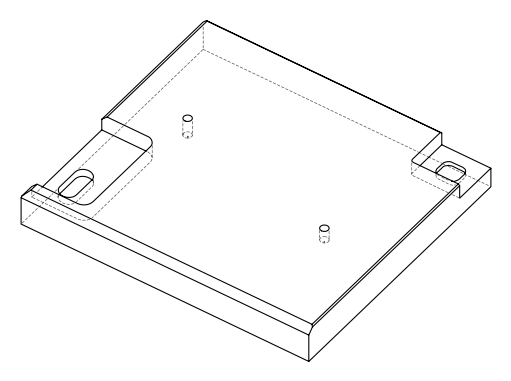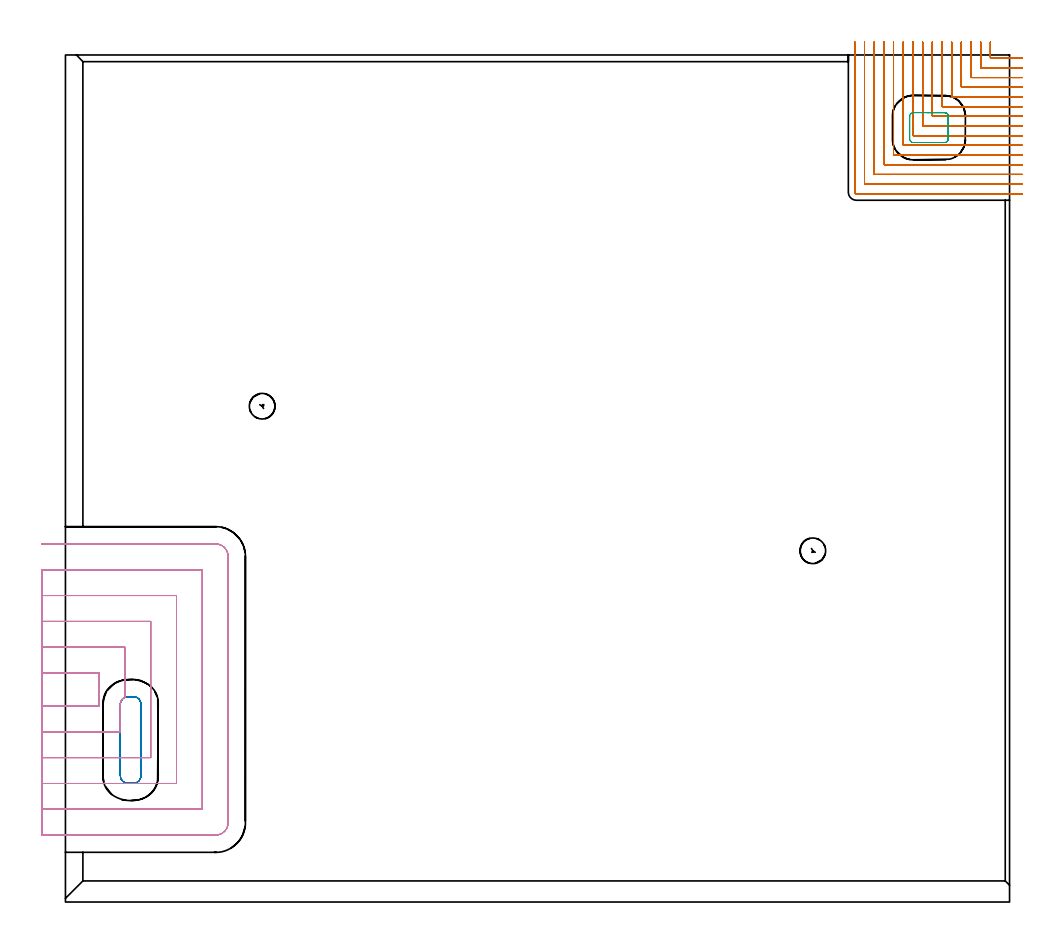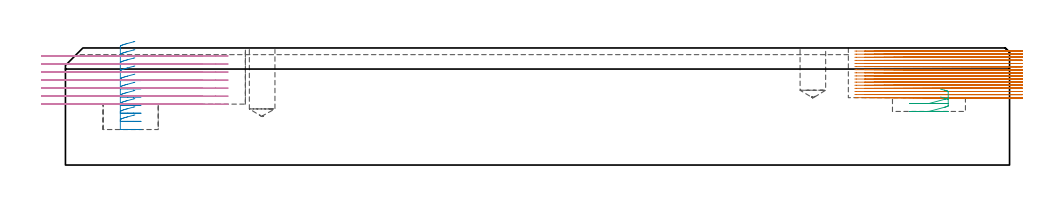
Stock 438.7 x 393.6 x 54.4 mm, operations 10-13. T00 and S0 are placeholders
(PLAN: 13 operations, 4 tool changes, 105.9 min)
(1 SPOT_DRILL | STEP1POCKET | NXT0321_9005460120000 | 0.03 min | 0 mm3)
(2 SPOT_DRILL_1 | STEP1POCKET_1 | NXT0321_9005460120000 | 0.03 min | 1 mm3)
(3 DRILL_BLIND_HOLE_INTO_CENTER | STEP1POCKET | UGT0301_229 | 0.14 min | 3268 mm3)
(4 DRILL_BLIND_HOLE_INTO_CENTER_1 | STEP1POCKET_1 | UGT0301_229 | 0.1 min | 2304 mm3)
(5 AREA_MILL | FG_CHAMFER_SURFACE | UGT0205_001 | 0.65 min | 920 mm3)
(6 AREA_MILL_1 | FG_CHAMFER_SURFACE_1 | UGT0205_001 | 14.13 min | 20835 mm3)
(7 AREA_MILL_2 | FG_CHAMFER_SURFACE_2 | UGT0205_001 | 5.86 min | 1746 mm3)
(8 AREA_MILL_3 | FG_CHAMFER_SURFACE_3 | UGT0205_001 | 5.47 min | 7332 mm3)
(9 AREA_MILL_4 | FG_CHAMFER_SURFACE_4 | UGT0205_001 | 2.69 min | 638 mm3)
(10 MILL_CORNER_NOTCH_RECTANGULAR | CORNER_NOTCH_RECTANGULAR | UGT0201_014 | Follow Part, ap 1.5, ae 75% | 46.35 min | 116718 mm3)
(11 MILL_RECTANGULAR_POCKET | POCKET_RECTANGULAR_STRAIGHT | UGT0201_008 | Follow Part, ap 4, ae 75% | 2.97 min | 50243 mm3)
(12 MILL_RECTANGULAR_POCKET_1 | POCKET_RECTANGULAR_STRAIGHT_1 | UGT0201_008 | Follow Part, ap 4, ae 75% | 0.46 min | 5974 mm3)
(13 MILL_SLOT | SLOT_PARTIAL_RECTANGULAR | UGT0201_008 | Follow Part, ap 4, ae 75% | 26.98 min | 293089 mm3)
(TOOL NXT0321_9005460120000 | NC Spot Drill, 142deg, 12mm, Carbide, Uncoated | D12 PA142 FL30 Z2)
(TOOL UGT0301_229 | Twist Drill 11.9 mm | D11.9 PA118 FL100 Z2)
(TOOL UGT0205_001 | Chamfer Mill 20 x 3 x 45 deg. | D20 FL50 Z2)
(TOOL UGT0201_014 | End mill 6 mm | D6 FL24 Z4)
(TOOL UGT0201_008 | End Mill 16 mm | D16 FL32 Z4)
(OP 10 MILL_CORNER_NOTCH_RECTANGULAR)
G17 G21 G94 G90
T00 M6
G54
G17 G0 G90 X429.8 Y399.6 S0 M3
G43 Z64.4 H0
Z52.956
G94 G1 Y396.6 F250.
Y392.396 F500.
G3 X430.096 Y392.1 R0.3
G1 X441.7
X444.7 F250.
G0 Z64.4
X425.3 Y399.6
Z52.956
G1 Y396.6
Y387.896 F500.
G3 X425.596 Y387.6 R0.3
G1 X441.7
X444.7 F250.
G0 Z64.4
X420.8 Y399.6
Z52.956
G1 Y396.6
Y383.396 F500.
G3 X421.096 Y383.1 R0.3
G1 X441.7
X444.7 F250.
G0 Z64.4
X416.3 Y399.6
Z52.956
G1 Y396.6
Y378.896 F500.
G3 X416.596 Y378.6 R0.3
G1 X441.7
X444.7 F250.
G0 Z64.4
X411.8 Y399.6
Z52.956
G1 Y396.6
Y374.396 F500.
G3 X412.096 Y374.1 R0.3
G1 X441.7
X444.7 F250.
G0 Z64.4
X407.3 Y399.6
Z52.956
G1 Y396.6
Y369.896 F500.
G3 X407.596 Y369.6 R0.3
G1 X441.7
X444.7 F250.
G0 Z64.4
X402.8 Y399.6
Z52.956
G1 Y396.6
Y365.397 F500.
G3 X403.097 Y365.1 R0.3
G1 X441.7
X444.7 F250.
G0 Z64.4
X398.3 Y399.6
Z52.956
G1 Y396.6
Y360.897 F500.
G3 X398.597 Y360.6 R0.3
G1 X441.7
X444.7 F250.
G0 Z64.4
X393.8 Y399.6
Z52.956
G1 Y396.6
Y356.397 F500.
G3 X394.097 Y356.1 R0.3
G1 X441.7
X444.7 F250.
G0 Z64.4
X389.3 Y399.6
Z52.956
G1 Y396.6
Y351.897 F500.
G3 X389.597 Y351.6 R0.3
G1 X441.7
X444.7 F250.
G0 Z64.4
X384.8 Y399.6
Z52.956
G1 Y396.6
Y347.397 F500.
G3 X385.097 Y347.1 R0.3
G1 X441.7
X444.7 F250.
G0 Z64.4
X380.3 Y399.6
Z52.956
G1 Y396.6
Y342.897 F500.
G3 X380.597 Y342.6 R0.3
G1 X441.7
X444.7 F250.
G0 Z64.4
X375.8 Y399.6
Z52.956
G1 Y396.6
Y338.397 F500.
G3 X376.097 Y338.1 R0.3
G1 X441.7
X444.7 F250.
G0 Z64.4
X371.3 Y399.6
Z52.956
G1 Y396.6
Y333.897 F500.
G3 X371.597 Y333.6 R0.3
G1 X441.7
X444.7 F250.
G0 Z64.4
X366.8 Y399.6
Z52.956
G1 Y396.6
Y329.8 F500.
G3 X367.5 Y329.1 R0.7
G1 X441.7
X444.7 F250.
G0 Z64.4
X429.8 Y399.6
Z51.512
G1 Y396.6
Y392.396 F500.
G3 X430.096 Y392.1 R0.3
G1 X441.7
X444.7 F250.
G0 Z64.4
X425.3 Y399.6
Z51.512
G1 Y396.6
Y387.896 F500.
G3 X425.596 Y387.6 R0.3
G1 X441.7
X444.7 F250.
G0 Z64.4
X420.8 Y399.6
Z51.512
G1 Y396.6
Y383.396 F500.
G3 X421.096 Y383.1 R0.3
G1 X441.7
X444.7 F250.
G0 Z64.4
X416.3 Y399.6
Z51.512
G1 Y396.6
Y378.896 F500.
G3 X416.596 Y378.6 R0.3
G1 X441.7
X444.7 F250.
G0 Z64.4
X411.8 Y399.6
Z51.512
G1 Y396.6
Y374.396 F500.
G3 X412.096 Y374.1 R0.3
G1 X441.7
X444.7 F250.
G0 Z64.4
X407.3 Y399.6
Z51.512
G1 Y396.6
Y369.896 F500.
G3 X407.596 Y369.6 R0.3
G1 X441.7
X444.7 F250.
G0 Z64.4
X402.8 Y399.6
Z51.512
G1 Y396.6
Y365.397 F500.
G3 X403.097 Y365.1 R0.3
G1 X441.7
X444.7 F250.
G0 Z64.4
X398.3 Y399.6
Z51.512
G1 Y396.6
Y360.897 F500.
G3 X398.597 Y360.6 R0.3
G1 X441.7
X444.7 F250.
G0 Z64.4
X393.8 Y399.6
Z51.512
G1 Y396.6
Y356.397 F500.
G3 X394.097 Y356.1 R0.3
G1 X441.7
X444.7 F250.
G0 Z64.4
X389.3 Y399.6
Z51.512
G1 Y396.6
Y351.897 F500.
G3 X389.597 Y351.6 R0.3
G1 X441.7
X444.7 F250.
G0 Z64.4
X384.8 Y399.6
Z51.512
G1 Y396.6
Y347.397 F500.
G3 X385.097 Y347.1 R0.3
G1 X441.7
X444.7 F250.
G0 Z64.4
X380.3 Y399.6
Z51.512
G1 Y396.6
Y342.897 F500.
G3 X380.597 Y342.6 R0.3
G1 X441.7
X444.7 F250.
G0 Z64.4
X375.8 Y399.6
Z51.512
G1 Y396.6
Y338.397 F500.
G3 X376.097 Y338.1 R0.3
G1 X441.7
X444.7 F250.
G0 Z64.4
X371.3 Y399.6
Z51.512
G1 Y396.6
Y333.897 F500.
G3 X371.597 Y333.6 R0.3
G1 X441.7
X444.7 F250.
G0 Z64.4
X366.8 Y399.6
Z51.512
G1 Y396.6
Y329.8 F500.
G3 X367.5 Y329.1 R0.7
G1 X441.7
X444.7 F250.
G0 Z64.4
X429.8 Y399.6
Z50.069
G1 Y396.6
Y392.396 F500.
G3 X430.096 Y392.1 R0.3
G1 X441.7
X444.7 F250.
G0 Z64.4
X425.3 Y399.6
Z50.069
G1 Y396.6
Y387.896 F500.
G3 X425.596 Y387.6 R0.3
G1 X441.7
X444.7 F250.
G0 Z64.4
X420.8 Y399.6
Z50.069
G1 Y396.6
Y383.396 F500.
G3 X421.096 Y383.1 R0.3
G1 X441.7
X444.7 F250.
G0 Z64.4
X416.3 Y399.6
Z50.069
G1 Y396.6
Y378.896 F500.
G3 X416.596 Y378.6 R0.3
G1 X441.7
X444.7 F250.
G0 Z64.4
X411.8 Y399.6
Z50.069
G1 Y396.6
Y374.396 F500.
G3 X412.096 Y374.1 R0.3
G1 X441.7
X444.7 F250.
G0 Z64.4
X407.3 Y399.6
Z50.069
G1 Y396.6
Y369.896 F500.
G3 X407.596 Y369.6 R0.3
G1 X441.7
X444.7 F250.
G0 Z64.4
X402.8 Y399.6
Z50.069
G1 Y396.6
Y365.396 F500.
G3 X403.096 Y365.1 R0.3
G1 X441.7
X444.7 F250.
G0 Z64.4
X398.3 Y399.6
Z50.069
G1 Y396.6
Y360.897 F500.
G3 X398.597 Y360.6 R0.3
G1 X441.7
X444.7 F250.
G0 Z64.4
X393.8 Y399.6
Z50.069
G1 Y396.6
Y356.397 F500.
G3 X394.097 Y356.1 R0.3
G1 X441.7
X444.7 F250.
G0 Z64.4
X389.3 Y399.6
Z50.069
G1 Y396.6
Y351.897 F500.
G3 X389.597 Y351.6 R0.3
G1 X441.7
X444.7 F250.
G0 Z64.4
X384.8 Y399.6
Z50.069
G1 Y396.6
Y347.397 F500.
G3 X385.097 Y347.1 R0.3
G1 X441.7
X444.7 F250.
G0 Z64.4
X380.3 Y399.6
Z50.069
G1 Y396.6
Y342.897 F500.
G3 X380.597 Y342.6 R0.3
G1 X441.7
X444.7 F250.
G0 Z64.4
X375.8 Y399.6
Z50.069
G1 Y396.6
Y338.397 F500.
G3 X376.097 Y338.1 R0.3
G1 X441.7
X444.7 F250.
G0 Z64.4
X371.3 Y399.6
Z50.069
G1 Y396.6
Y333.897 F500.
G3 X371.597 Y333.6 R0.3
G1 X441.7
X444.7 F250.
G0 Z64.4
X366.8 Y399.6
Z50.069
G1 Y396.6
Y329.8 F500.
G3 X367.5 Y329.1 R0.7
G1 X441.7
X444.7 F250.
G0 Z64.4
X429.8 Y399.6
Z48.625
G1 Y396.6
Y392.396 F500.
G3 X430.096 Y392.1 R0.3
G1 X441.7
X444.7 F250.
G0 Z64.4
X425.3 Y399.6
Z48.625
G1 Y396.6
Y387.896 F500.
G3 X425.596 Y387.6 R0.3
G1 X441.7
X444.7 F250.
G0 Z64.4
X420.8 Y399.6
Z48.625
G1 Y396.6
Y383.396 F500.
G3 X421.096 Y383.1 R0.3
G1 X441.7
X444.7 F250.
G0 Z64.4
X416.3 Y399.6
Z48.625
G1 Y396.6
Y378.896 F500.
G3 X416.596 Y378.6 R0.3
G1 X441.7
X444.7 F250.
G0 Z64.4
X411.8 Y399.6
Z48.625
G1 Y396.6
Y374.396 F500.
G3 X412.096 Y374.1 R0.3
G1 X441.7
X444.7 F250.
G0 Z64.4
X407.3 Y399.6
Z48.625
G1 Y396.6
Y369.896 F500.
G3 X407.596 Y369.6 R0.3
G1 X441.7
X444.7 F250.
G0 Z64.4
X402.8 Y399.6
Z48.625
G1 Y396.6
Y365.397 F500.
G3 X403.097 Y365.1 R0.3
G1 X441.7
X444.7 F250.
G0 Z64.4
X398.3 Y399.6
Z48.625
G1 Y396.6
Y360.897 F500.
G3 X398.597 Y360.6 R0.3
G1 X441.7
X444.7 F250.
G0 Z64.4
X393.8 Y399.6
Z48.625
G1 Y396.6
Y356.397 F500.
G3 X394.097 Y356.1 R0.3
G1 X441.7
X444.7 F250.
G0 Z64.4
X389.3 Y399.6
Z48.625
G1 Y396.6
Y351.897 F500.
G3 X389.597 Y351.6 R0.3
G1 X441.7
X444.7 F250.
G0 Z64.4
X384.8 Y399.6
Z48.625
G1 Y396.6
Y347.397 F500.
G3 X385.097 Y347.1 R0.3
G1 X441.7
X444.7 F250.
G0 Z64.4
X380.3 Y399.6
Z48.625
G1 Y396.6
Y342.897 F500.
G3 X380.597 Y342.6 R0.3
G1 X441.7
X444.7 F250.
G0 Z64.4
X375.8 Y399.6
Z48.625
G1 Y396.6
Y338.397 F500.
G3 X376.097 Y338.1 R0.3
G1 X441.7
X444.7 F250.
G0 Z64.4
X371.3 Y399.6
Z48.625
G1 Y396.6
Y333.897 F500.
G3 X371.597 Y333.6 R0.3
G1 X441.7
X444.7 F250.
G0 Z64.4
X366.8 Y399.6
Z48.625
G1 Y396.6
Y329.8 F500.
G3 X367.5 Y329.1 R0.7
G1 X441.7
X444.7 F250.
G0 Z64.4
X429.8 Y399.6
Z47.181
G1 Y396.6
Y392.396 F500.
G3 X430.096 Y392.1 R0.3
G1 X441.7
X444.7 F250.
G0 Z64.4
X425.3 Y399.6
Z47.181
G1 Y396.6
Y387.896 F500.
G3 X425.596 Y387.6 R0.3
G1 X441.7
X444.7 F250.
G0 Z64.4
X420.8 Y399.6
Z47.181
G1 Y396.6
Y383.396 F500.
G3 X421.096 Y383.1 R0.3
G1 X441.7
X444.7 F250.
G0 Z64.4
X416.3 Y399.6
Z47.181
G1 Y396.6
Y378.896 F500.
G3 X416.596 Y378.6 R0.3
G1 X441.7
X444.7 F250.
G0 Z64.4
X411.8 Y399.6
Z47.181
G1 Y396.6
Y374.396 F500.
G3 X412.096 Y374.1 R0.3
G1 X441.7
X444.7 F250.
G0 Z64.4
X407.3 Y399.6
Z47.181
G1 Y396.6
Y369.896 F500.
G3 X407.596 Y369.6 R0.3
G1 X441.7
X444.7 F250.
G0 Z64.4
X402.8 Y399.6
Z47.181
G1 Y396.6
Y365.397 F500.
G3 X403.097 Y365.1 R0.3
G1 X441.7
X444.7 F250.
G0 Z64.4
X398.3 Y399.6
Z47.181
G1 Y396.6
Y360.897 F500.
G3 X398.597 Y360.6 R0.3
G1 X441.7
X444.7 F250.
G0 Z64.4
X393.8 Y399.6
Z47.181
G1 Y396.6
Y356.397 F500.
G3 X394.097 Y356.1 R0.3
G1 X441.7
X444.7 F250.
G0 Z64.4
X389.3 Y399.6
Z47.181
G1 Y396.6
Y351.897 F500.
G3 X389.597 Y351.6 R0.3
G1 X441.7
X444.7 F250.
G0 Z64.4
X384.8 Y399.6
Z47.181
G1 Y396.6
Y347.397 F500.
G3 X385.097 Y347.1 R0.3
G1 X441.7
X444.7 F250.
G0 Z64.4
X380.3 Y399.6
Z47.181
G1 Y396.6
Y342.897 F500.
G3 X380.597 Y342.6 R0.3
G1 X441.7
X444.7 F250.
G0 Z64.4
X375.8 Y399.6
Z47.181
G1 Y396.6
Y338.397 F500.
G3 X376.097 Y338.1 R0.3
G1 X441.7
X444.7 F250.
G0 Z64.4
X371.3 Y399.6
Z47.181
G1 Y396.6
Y333.897 F500.
G3 X371.597 Y333.6 R0.3
G1 X441.7
X444.7 F250.
G0 Z64.4
X366.8 Y399.6
Z47.181
G1 Y396.6
Y329.8 F500.
G3 X367.5 Y329.1 R0.7
G1 X441.7
X444.7 F250.
G0 Z64.4
X429.8 Y399.6
Z45.737
G1 Y396.6
Y392.396 F500.
G3 X430.096 Y392.1 R0.3
G1 X441.7
X444.7 F250.
G0 Z64.4
X425.3 Y399.6
Z45.737
G1 Y396.6
Y387.896 F500.
G3 X425.596 Y387.6 R0.3
G1 X441.7
X444.7 F250.
G0 Z64.4
X420.8 Y399.6
Z45.737
G1 Y396.6
Y383.396 F500.
G3 X421.096 Y383.1 R0.3
G1 X441.7
X444.7 F250.
G0 Z64.4
X416.3 Y399.6
Z45.737
G1 Y396.6
Y378.896 F500.
G3 X416.596 Y378.6 R0.3
G1 X441.7
X444.7 F250.
G0 Z64.4
X411.8 Y399.6
Z45.737
G1 Y396.6
Y374.396 F500.
G3 X412.096 Y374.1 R0.3
G1 X441.7
X444.7 F250.
G0 Z64.4
X407.3 Y399.6
Z45.737
G1 Y396.6
Y369.896 F500.
G3 X407.596 Y369.6 R0.3
G1 X441.7
X444.7 F250.
G0 Z64.4
X402.8 Y399.6
Z45.737
G1 Y396.6
Y365.396 F500.
G3 X403.096 Y365.1 R0.3
G1 X441.7
X444.7 F250.
G0 Z64.4
X398.3 Y399.6
Z45.737
G1 Y396.6
Y360.897 F500.
G3 X398.597 Y360.6 R0.3
G1 X441.7
X444.7 F250.
G0 Z64.4
X393.8 Y399.6
Z45.737
G1 Y396.6
Y356.397 F500.
G3 X394.097 Y356.1 R0.3
G1 X441.7
X444.7 F250.
G0 Z64.4
X389.3 Y399.6
Z45.737
G1 Y396.6
Y351.897 F500.
G3 X389.597 Y351.6 R0.3
G1 X441.7
X444.7 F250.
G0 Z64.4
X384.8 Y399.6
Z45.737
G1 Y396.6
Y347.397 F500.
G3 X385.097 Y347.1 R0.3
G1 X441.7
X444.7 F250.
G0 Z64.4
X380.3 Y399.6
Z45.737
G1 Y396.6
Y342.897 F500.
G3 X380.597 Y342.6 R0.3
G1 X441.7
X444.7 F250.
G0 Z64.4
X375.8 Y399.6
Z45.737
G1 Y396.6
Y338.397 F500.
G3 X376.097 Y338.1 R0.3
G1 X441.7
X444.7 F250.
G0 Z64.4
X371.3 Y399.6
Z45.737
G1 Y396.6
Y333.897 F500.
G3 X371.597 Y333.6 R0.3
G1 X441.7
X444.7 F250.
G0 Z64.4
X366.8 Y399.6
Z45.737
G1 Y396.6
Y329.8 F500.
G3 X367.5 Y329.1 R0.7
G1 X441.7
X444.7 F250.
G0 Z64.4
X429.8 Y399.6
Z44.294
G1 Y396.6
Y392.396 F500.
G3 X430.096 Y392.1 R0.3
G1 X441.7
X444.7 F250.
G0 Z64.4
X425.3 Y399.6
Z44.294
G1 Y396.6
Y387.896 F500.
G3 X425.596 Y387.6 R0.3
G1 X441.7
X444.7 F250.
G0 Z64.4
X420.8 Y399.6
Z44.294
G1 Y396.6
Y383.396 F500.
G3 X421.096 Y383.1 R0.3
G1 X441.7
X444.7 F250.
G0 Z64.4
X416.3 Y399.6
Z44.294
G1 Y396.6
Y378.896 F500.
G3 X416.596 Y378.6 R0.3
G1 X441.7
X444.7 F250.
G0 Z64.4
X411.8 Y399.6
Z44.294
G1 Y396.6
Y374.396 F500.
G3 X412.096 Y374.1 R0.3
G1 X441.7
X444.7 F250.
G0 Z64.4
X407.3 Y399.6
Z44.294
G1 Y396.6
Y369.896 F500.
G3 X407.596 Y369.6 R0.3
G1 X441.7
X444.7 F250.
G0 Z64.4
X402.8 Y399.6
Z44.294
G1 Y396.6
Y365.397 F500.
G3 X403.097 Y365.1 R0.3
G1 X441.7
X444.7 F250.
G0 Z64.4
X398.3 Y399.6
Z44.294
G1 Y396.6
Y360.897 F500.
G3 X398.597 Y360.6 R0.3
G1 X441.7
X444.7 F250.
G0 Z64.4
X393.8 Y399.6
Z44.294
G1 Y396.6
Y356.397 F500.
G3 X394.097 Y356.1 R0.3
G1 X441.7
X444.7 F250.
G0 Z64.4
X389.3 Y399.6
Z44.294
G1 Y396.6
Y351.897 F500.
G3 X389.597 Y351.6 R0.3
G1 X441.7
X444.7 F250.
G0 Z64.4
X384.8 Y399.6
Z44.294
G1 Y396.6
Y347.397 F500.
G3 X385.097 Y347.1 R0.3
G1 X441.7
X444.7 F250.
G0 Z64.4
X380.3 Y399.6
Z44.294
G1 Y396.6
Y342.897 F500.
G3 X380.597 Y342.6 R0.3
G1 X441.7
X444.7 F250.
G0 Z64.4
X375.8 Y399.6
Z44.294
G1 Y396.6
Y338.397 F500.
G3 X376.097 Y338.1 R0.3
G1 X441.7
X444.7 F250.
G0 Z64.4
X371.3 Y399.6
Z44.294
G1 Y396.6
Y333.897 F500.
G3 X371.597 Y333.6 R0.3
G1 X441.7
X444.7 F250.
G0 Z64.4
X366.8 Y399.6
Z44.294
G1 Y396.6
Y329.8 F500.
G3 X367.5 Y329.1 R0.7
G1 X441.7
X444.7 F250.
G0 Z64.4
X429.8 Y399.6
Z42.85
G1 Y396.6
Y392.396 F500.
G3 X430.096 Y392.1 R0.3
G1 X441.7
X444.7 F250.
G0 Z64.4
X425.3 Y399.6
Z42.85
G1 Y396.6
Y387.896 F500.
G3 X425.596 Y387.6 R0.3
G1 X441.7
X444.7 F250.
G0 Z64.4
X420.8 Y399.6
Z42.85
G1 Y396.6
Y383.396 F500.
G3 X421.096 Y383.1 R0.3
G1 X441.7
X444.7 F250.
G0 Z64.4
X416.3 Y399.6
Z42.85
G1 Y396.6
Y378.896 F500.
G3 X416.596 Y378.6 R0.3
G1 X441.7
X444.7 F250.
G0 Z64.4
X411.8 Y399.6
Z42.85
G1 Y396.6
Y374.396 F500.
G3 X412.096 Y374.1 R0.3
G1 X441.7
X444.7 F250.
G0 Z64.4
X407.3 Y399.6
Z42.85
G1 Y396.6
Y369.896 F500.
G3 X407.596 Y369.6 R0.3
G1 X441.7
X444.7 F250.
G0 Z64.4
X402.8 Y399.6
Z42.85
G1 Y396.6
Y365.397 F500.
G3 X403.097 Y365.1 R0.3
G1 X441.7
X444.7 F250.
G0 Z64.4
X398.3 Y399.6
Z42.85
G1 Y396.6
Y360.897 F500.
G3 X398.597 Y360.6 R0.3
G1 X441.7
X444.7 F250.
G0 Z64.4
X393.8 Y399.6
Z42.85
G1 Y396.6
Y356.397 F500.
G3 X394.097 Y356.1 R0.3
G1 X441.7
X444.7 F250.
G0 Z64.4
X389.3 Y399.6
Z42.85
G1 Y396.6
Y351.897 F500.
G3 X389.597 Y351.6 R0.3
G1 X441.7
X444.7 F250.
G0 Z64.4
X384.8 Y399.6
Z42.85
G1 Y396.6
Y347.397 F500.
G3 X385.097 Y347.1 R0.3
G1 X441.7
X444.7 F250.
G0 Z64.4
X380.3 Y399.6
Z42.85
G1 Y396.6
Y342.897 F500.
G3 X380.597 Y342.6 R0.3
G1 X441.7
X444.7 F250.
G0 Z64.4
X375.8 Y399.6
Z42.85
G1 Y396.6
Y338.397 F500.
G3 X376.097 Y338.1 R0.3
G1 X441.7
X444.7 F250.
G0 Z64.4
X371.3 Y399.6
Z42.85
G1 Y396.6
Y333.897 F500.
G3 X371.597 Y333.6 R0.3
G1 X441.7
X444.7 F250.
G0 Z64.4
X366.8 Y399.6
Z42.85
G1 Y396.6
Y329.8 F500.
G3 X367.5 Y329.1 R0.7
G1 X441.7
X444.7 F250.
G0 Z64.4
X429.8 Y399.6
Z41.406
G1 Y396.6
Y392.396 F500.
G3 X430.096 Y392.1 R0.3
G1 X441.7
X444.7 F250.
G0 Z64.4
X425.3 Y399.6
Z41.406
G1 Y396.6
Y387.896 F500.
G3 X425.596 Y387.6 R0.3
G1 X441.7
X444.7 F250.
G0 Z64.4
X420.8 Y399.6
Z41.406
G1 Y396.6
Y383.396 F500.
G3 X421.096 Y383.1 R0.3
G1 X441.7
X444.7 F250.
G0 Z64.4
X416.3 Y399.6
Z41.406
G1 Y396.6
Y378.896 F500.
G3 X416.596 Y378.6 R0.3
G1 X441.7
X444.7 F250.
G0 Z64.4
X411.8 Y399.6
Z41.406
G1 Y396.6
Y374.396 F500.
G3 X412.096 Y374.1 R0.3
G1 X441.7
X444.7 F250.
G0 Z64.4
X407.3 Y399.6
Z41.406
G1 Y396.6
Y369.896 F500.
G3 X407.596 Y369.6 R0.3
G1 X441.7
X444.7 F250.
G0 Z64.4
X402.8 Y399.6
Z41.406
G1 Y396.6
Y365.397 F500.
G3 X403.097 Y365.1 R0.3
G1 X441.7
X444.7 F250.
G0 Z64.4
X398.3 Y399.6
Z41.406
G1 Y396.6
Y360.897 F500.
G3 X398.597 Y360.6 R0.3
G1 X441.7
X444.7 F250.
G0 Z64.4
X393.8 Y399.6
Z41.406
G1 Y396.6
Y356.397 F500.
G3 X394.097 Y356.1 R0.3
G1 X441.7
X444.7 F250.
G0 Z64.4
X389.3 Y399.6
Z41.406
G1 Y396.6
Y351.897 F500.
G3 X389.597 Y351.6 R0.3
G1 X441.7
X444.7 F250.
G0 Z64.4
X384.8 Y399.6
Z41.406
G1 Y396.6
Y347.397 F500.
G3 X385.097 Y347.1 R0.3
G1 X441.7
X444.7 F250.
G0 Z64.4
X380.3 Y399.6
Z41.406
G1 Y396.6
Y342.897 F500.
G3 X380.597 Y342.6 R0.3
G1 X441.7
X444.7 F250.
G0 Z64.4
X375.8 Y399.6
Z41.406
G1 Y396.6
Y338.397 F500.
G3 X376.097 Y338.1 R0.3
G1 X441.7
X444.7 F250.
G0 Z64.4
X371.3 Y399.6
Z41.406
G1 Y396.6
Y333.897 F500.
G3 X371.597 Y333.6 R0.3
G1 X441.7
X444.7 F250.
G0 Z64.4
X366.8 Y399.6
Z41.406
G1 Y396.6
Y329.8 F500.
G3 X367.5 Y329.1 R0.7
G1 X441.7
X444.7 F250.
G0 Z64.4
X429.8 Y399.6
Z39.962
G1 Y396.6
Y392.396 F500.
G3 X430.096 Y392.1 R0.3
G1 X441.7
X444.7 F250.
G0 Z64.4
X425.3 Y399.6
Z39.962
G1 Y396.6
Y387.896 F500.
G3 X425.596 Y387.6 R0.3
G1 X441.7
X444.7 F250.
G0 Z64.4
X420.8 Y399.6
Z39.962
G1 Y396.6
Y383.396 F500.
G3 X421.096 Y383.1 R0.3
G1 X441.7
X444.7 F250.
G0 Z64.4
X416.3 Y399.6
Z39.962
G1 Y396.6
Y378.896 F500.
G3 X416.596 Y378.6 R0.3
G1 X441.7
X444.7 F250.
G0 Z64.4
X411.8 Y399.6
Z39.962
G1 Y396.6
Y374.396 F500.
G3 X412.096 Y374.1 R0.3
G1 X441.7
X444.7 F250.
G0 Z64.4
X407.3 Y399.6
Z39.962
G1 Y396.6
Y369.896 F500.
G3 X407.596 Y369.6 R0.3
G1 X441.7
X444.7 F250.
G0 Z64.4
X402.8 Y399.6
Z39.962
G1 Y396.6
Y365.397 F500.
G3 X403.097 Y365.1 R0.3
G1 X441.7
X444.7 F250.
G0 Z64.4
X398.3 Y399.6
Z39.962
G1 Y396.6
Y360.897 F500.
G3 X398.597 Y360.6 R0.3
G1 X441.7
X444.7 F250.
G0 Z64.4
X393.8 Y399.6
Z39.962
G1 Y396.6
Y356.397 F500.
G3 X394.097 Y356.1 R0.3
G1 X441.7
X444.7 F250.
G0 Z64.4
X389.3 Y399.6
Z39.962
G1 Y396.6
Y351.897 F500.
G3 X389.597 Y351.6 R0.3
G1 X441.7
X444.7 F250.
G0 Z64.4
X384.8 Y399.6
Z39.962
G1 Y396.6
Y347.397 F500.
G3 X385.097 Y347.1 R0.3
G1 X441.7
X444.7 F250.
G0 Z64.4
X380.3 Y399.6
Z39.962
G1 Y396.6
Y342.897 F500.
G3 X380.597 Y342.6 R0.3
G1 X441.7
X444.7 F250.
G0 Z64.4
X375.8 Y399.6
Z39.962
G1 Y396.6
Y338.397 F500.
G3 X376.097 Y338.1 R0.3
G1 X441.7
X444.7 F250.
G0 Z64.4
X371.3 Y399.6
Z39.962
G1 Y396.6
Y333.897 F500.
G3 X371.597 Y333.6 R0.3
G1 X441.7
X444.7 F250.
G0 Z64.4
X366.8 Y399.6
Z39.962
G1 Y396.6
Y329.8 F500.
G3 X367.5 Y329.1 R0.7
G1 X441.7
X444.7 F250.
G0 Z64.4
X429.8 Y399.6
Z38.519
G1 Y396.6
Y392.396 F500.
G3 X430.096 Y392.1 R0.3
G1 X441.7
X444.7 F250.
G0 Z64.4
X425.3 Y399.6
Z38.519
G1 Y396.6
Y387.896 F500.
G3 X425.596 Y387.6 R0.3
G1 X441.7
X444.7 F250.
G0 Z64.4
X420.8 Y399.6
Z38.519
G1 Y396.6
Y383.396 F500.
G3 X421.096 Y383.1 R0.3
G1 X441.7
X444.7 F250.
G0 Z64.4
X416.3 Y399.6
Z38.519
G1 Y396.6
Y378.896 F500.
G3 X416.596 Y378.6 R0.3
G1 X441.7
X444.7 F250.
G0 Z64.4
X411.8 Y399.6
Z38.519
G1 Y396.6
Y374.396 F500.
G3 X412.096 Y374.1 R0.3
G1 X441.7
X444.7 F250.
G0 Z64.4
X407.3 Y399.6
Z38.519
G1 Y396.6
Y369.896 F500.
G3 X407.596 Y369.6 R0.3
G1 X441.7
X444.7 F250.
G0 Z64.4
X402.8 Y399.6
Z38.519
G1 Y396.6
Y365.397 F500.
G3 X403.097 Y365.1 R0.3
G1 X441.7
X444.7 F250.
G0 Z64.4
X398.3 Y399.6
Z38.519
G1 Y396.6
Y360.897 F500.
G3 X398.597 Y360.6 R0.3
G1 X441.7
X444.7 F250.
G0 Z64.4
X393.8 Y399.6
Z38.519
G1 Y396.6
Y356.397 F500.
G3 X394.097 Y356.1 R0.3
G1 X441.7
X444.7 F250.
G0 Z64.4
X389.3 Y399.6
Z38.519
G1 Y396.6
Y351.897 F500.
G3 X389.597 Y351.6 R0.3
G1 X441.7
X444.7 F250.
G0 Z64.4
X384.8 Y399.6
Z38.519
G1 Y396.6
Y347.397 F500.
G3 X385.097 Y347.1 R0.3
G1 X441.7
X444.7 F250.
G0 Z64.4
X380.3 Y399.6
Z38.519
G1 Y396.6
Y342.897 F500.
G3 X380.597 Y342.6 R0.3
G1 X441.7
X444.7 F250.
G0 Z64.4
X375.8 Y399.6
Z38.519
G1 Y396.6
Y338.397 F500.
G3 X376.097 Y338.1 R0.3
G1 X441.7
X444.7 F250.
G0 Z64.4
X371.3 Y399.6
Z38.519
G1 Y396.6
Y333.897 F500.
G3 X371.597 Y333.6 R0.3
G1 X441.7
X444.7 F250.
G0 Z64.4
X366.8 Y399.6
Z38.519
G1 Y396.6
Y329.8 F500.
G3 X367.5 Y329.1 R0.7
G1 X441.7
X444.7 F250.
G0 Z64.4
X429.8 Y399.6
Z37.075
G1 Y396.6
Y392.396 F500.
G3 X430.096 Y392.1 R0.3
G1 X441.7
X444.7 F250.
G0 Z64.4
X425.3 Y399.6
Z37.075
G1 Y396.6
Y387.896 F500.
G3 X425.596 Y387.6 R0.3
G1 X441.7
X444.7 F250.
G0 Z64.4
X420.8 Y399.6
Z37.075
G1 Y396.6
Y383.396 F500.
G3 X421.096 Y383.1 R0.3
G1 X441.7
X444.7 F250.
G0 Z64.4
X416.3 Y399.6
Z37.075
G1 Y396.6
Y378.896 F500.
G3 X416.596 Y378.6 R0.3
G1 X441.7
X444.7 F250.
G0 Z64.4
X411.8 Y399.6
Z37.075
G1 Y396.6
Y374.396 F500.
G3 X412.096 Y374.1 R0.3
G1 X441.7
X444.7 F250.
G0 Z64.4
X407.3 Y399.6
Z37.075
G1 Y396.6
Y369.896 F500.
G3 X407.596 Y369.6 R0.3
G1 X441.7
X444.7 F250.
G0 Z64.4
X402.8 Y399.6
Z37.075
G1 Y396.6
Y365.397 F500.
G3 X403.097 Y365.1 R0.3
G1 X441.7
X444.7 F250.
G0 Z64.4
X398.3 Y399.6
Z37.075
G1 Y396.6
Y360.897 F500.
G3 X398.597 Y360.6 R0.3
G1 X441.7
X444.7 F250.
G0 Z64.4
X393.8 Y399.6
Z37.075
G1 Y396.6
Y356.397 F500.
G3 X394.097 Y356.1 R0.3
G1 X441.7
X444.7 F250.
G0 Z64.4
X389.3 Y399.6
Z37.075
G1 Y396.6
Y351.897 F500.
G3 X389.597 Y351.6 R0.3
G1 X441.7
X444.7 F250.
G0 Z64.4
X384.8 Y399.6
Z37.075
G1 Y396.6
Y347.397 F500.
G3 X385.097 Y347.1 R0.3
G1 X441.7
X444.7 F250.
G0 Z64.4
X380.3 Y399.6
Z37.075
G1 Y396.6
Y342.897 F500.
G3 X380.597 Y342.6 R0.3
G1 X441.7
X444.7 F250.
G0 Z64.4
X375.8 Y399.6
Z37.075
G1 Y396.6
Y338.397 F500.
G3 X376.097 Y338.1 R0.3
G1 X441.7
X444.7 F250.
G0 Z64.4
X371.3 Y399.6
Z37.075
G1 Y396.6
Y333.897 F500.
G3 X371.597 Y333.6 R0.3
G1 X441.7
X444.7 F250.
G0 Z64.4
X366.8 Y399.6
Z37.075
G1 Y396.6
Y329.8 F500.
G3 X367.5 Y329.1 R0.7
G1 X441.7
X444.7 F250.
G0 Z64.4
X429.8 Y399.6
Z35.631
G1 Y396.6
Y392.396 F500.
G3 X430.096 Y392.1 R0.3
G1 X441.7
X444.7 F250.
G0 Z64.4
X425.3 Y399.6
Z35.631
G1 Y396.6
Y387.896 F500.
G3 X425.596 Y387.6 R0.3
G1 X441.7
X444.7 F250.
G0 Z64.4
X420.8 Y399.6
Z35.631
G1 Y396.6
Y383.396 F500.
G3 X421.096 Y383.1 R0.3
G1 X441.7
X444.7 F250.
G0 Z64.4
X416.3 Y399.6
Z35.631
G1 Y396.6
Y378.896 F500.
G3 X416.596 Y378.6 R0.3
G1 X441.7
X444.7 F250.
G0 Z64.4
X411.8 Y399.6
Z35.631
G1 Y396.6
Y374.396 F500.
G3 X412.096 Y374.1 R0.3
G1 X441.7
X444.7 F250.
G0 Z64.4
X407.3 Y399.6
Z35.631
G1 Y396.6
Y369.896 F500.
G3 X407.596 Y369.6 R0.3
G1 X441.7
X444.7 F250.
G0 Z64.4
X402.8 Y399.6
Z35.631
G1 Y396.6
Y365.397 F500.
G3 X403.097 Y365.1 R0.3
G1 X441.7
X444.7 F250.
G0 Z64.4
X398.3 Y399.6
Z35.631
G1 Y396.6
Y360.897 F500.
G3 X398.597 Y360.6 R0.3
G1 X441.7
X444.7 F250.
G0 Z64.4
X393.8 Y399.6
Z35.631
G1 Y396.6
Y356.397 F500.
G3 X394.097 Y356.1 R0.3
G1 X441.7
X444.7 F250.
G0 Z64.4
X389.3 Y399.6
Z35.631
G1 Y396.6
Y351.897 F500.
G3 X389.597 Y351.6 R0.3
G1 X441.7
X444.7 F250.
G0 Z64.4
X384.8 Y399.6
Z35.631
G1 Y396.6
Y347.397 F500.
G3 X385.097 Y347.1 R0.3
G1 X441.7
X444.7 F250.
G0 Z64.4
X380.3 Y399.6
Z35.631
G1 Y396.6
Y342.897 F500.
G3 X380.597 Y342.6 R0.3
G1 X441.7
X444.7 F250.
G0 Z64.4
X375.8 Y399.6
Z35.631
G1 Y396.6
Y338.397 F500.
G3 X376.097 Y338.1 R0.3
G1 X441.7
X444.7 F250.
G0 Z64.4
X371.3 Y399.6
Z35.631
G1 Y396.6
Y333.897 F500.
G3 X371.597 Y333.6 R0.3
G1 X441.7
X444.7 F250.
G0 Z64.4
X366.8 Y399.6
Z35.631
G1 Y396.6
Y329.8 F500.
G3 X367.5 Y329.1 R0.7
G1 X441.7
X444.7 F250.
G0 Z64.4
X429.8 Y399.6
Z34.187
G1 Y396.6
Y392.396 F500.
G3 X430.096 Y392.1 R0.3
G1 X441.7
X444.7 F250.
G0 Z64.4
X425.3 Y399.6
Z34.187
G1 Y396.6
Y387.896 F500.
G3 X425.596 Y387.6 R0.3
G1 X441.7
X444.7 F250.
G0 Z64.4
X420.8 Y399.6
Z34.187
G1 Y396.6
Y383.396 F500.
G3 X421.096 Y383.1 R0.3
G1 X441.7
X444.7 F250.
G0 Z64.4
X416.3 Y399.6
Z34.187
G1 Y396.6
Y378.896 F500.
G3 X416.596 Y378.6 R0.3
G1 X441.7
X444.7 F250.
G0 Z64.4
X411.8 Y399.6
Z34.187
G1 Y396.6
Y374.396 F500.
G3 X412.096 Y374.1 R0.3
G1 X441.7
X444.7 F250.
G0 Z64.4
X407.3 Y399.6
Z34.187
G1 Y396.6
Y369.896 F500.
G3 X407.596 Y369.6 R0.3
G1 X441.7
X444.7 F250.
G0 Z64.4
X402.8 Y399.6
Z34.187
G1 Y396.6
Y365.397 F500.
G3 X403.097 Y365.1 R0.3
G1 X441.7
X444.7 F250.
G0 Z64.4
X398.3 Y399.6
Z34.187
G1 Y396.6
Y360.897 F500.
G3 X398.597 Y360.6 R0.3
G1 X441.7
X444.7 F250.
G0 Z64.4
X393.8 Y399.6
Z34.187
G1 Y396.6
Y356.397 F500.
G3 X394.097 Y356.1 R0.3
G1 X441.7
X444.7 F250.
G0 Z64.4
X389.3 Y399.6
Z34.187
G1 Y396.6
Y351.897 F500.
G3 X389.597 Y351.6 R0.3
G1 X441.7
X444.7 F250.
G0 Z64.4
X384.8 Y399.6
Z34.187
G1 Y396.6
Y347.397 F500.
G3 X385.097 Y347.1 R0.3
G1 X441.7
X444.7 F250.
G0 Z64.4
X380.3 Y399.6
Z34.187
G1 Y396.6
Y342.897 F500.
G3 X380.597 Y342.6 R0.3
G1 X441.7
X444.7 F250.
G0 Z64.4
X375.8 Y399.6
Z34.187
G1 Y396.6
Y338.397 F500.
G3 X376.097 Y338.1 R0.3
G1 X441.7
X444.7 F250.
G0 Z64.4
X371.3 Y399.6
Z34.187
G1 Y396.6
Y333.897 F500.
G3 X371.597 Y333.6 R0.3
G1 X441.7
X444.7 F250.
G0 Z64.4
X366.8 Y399.6
Z34.187
G1 Y396.6
Y329.8 F500.
G3 X367.5 Y329.1 R0.7
G1 X441.7
X444.7 F250.
G0 Z64.4
X429.8 Y399.6
Z32.744
G1 Y396.6
Y392.396 F500.
G3 X430.096 Y392.1 R0.3
G1 X441.7
X444.7 F250.
G0 Z64.4
X425.3 Y399.6
Z32.744
G1 Y396.6
Y387.896 F500.
G3 X425.596 Y387.6 R0.3
G1 X441.7
X444.7 F250.
G0 Z64.4
X420.8 Y399.6
Z32.744
G1 Y396.6
Y383.396 F500.
G3 X421.096 Y383.1 R0.3
G1 X441.7
X444.7 F250.
G0 Z64.4
X416.3 Y399.6
Z32.744
G1 Y396.6
Y378.896 F500.
G3 X416.596 Y378.6 R0.3
G1 X441.7
X444.7 F250.
G0 Z64.4
X411.8 Y399.6
Z32.744
G1 Y396.6
Y374.396 F500.
G3 X412.096 Y374.1 R0.3
G1 X441.7
X444.7 F250.
G0 Z64.4
X407.3 Y399.6
Z32.744
G1 Y396.6
Y369.896 F500.
G3 X407.596 Y369.6 R0.3
G1 X441.7
X444.7 F250.
G0 Z64.4
X402.8 Y399.6
Z32.744
G1 Y396.6
Y365.397 F500.
G3 X403.097 Y365.1 R0.3
G1 X441.7
X444.7 F250.
G0 Z64.4
X398.3 Y399.6
Z32.744
G1 Y396.6
Y360.897 F500.
G3 X398.597 Y360.6 R0.3
G1 X441.7
X444.7 F250.
G0 Z64.4
X393.8 Y399.6
Z32.744
G1 Y396.6
Y356.397 F500.
G3 X394.097 Y356.1 R0.3
G1 X441.7
X444.7 F250.
G0 Z64.4
X389.3 Y399.6
Z32.744
G1 Y396.6
Y351.897 F500.
G3 X389.597 Y351.6 R0.3
G1 X441.7
X444.7 F250.
G0 Z64.4
X384.8 Y399.6
Z32.744
G1 Y396.6
Y347.397 F500.
G3 X385.097 Y347.1 R0.3
G1 X441.7
X444.7 F250.
G0 Z64.4
X380.3 Y399.6
Z32.744
G1 Y396.6
Y342.897 F500.
G3 X380.597 Y342.6 R0.3
G1 X441.7
X444.7 F250.
G0 Z64.4
X375.8 Y399.6
Z32.744
G1 Y396.6
Y338.397 F500.
G3 X376.097 Y338.1 R0.3
G1 X441.7
X444.7 F250.
G0 Z64.4
X371.3 Y399.6
Z32.744
G1 Y396.6
Y333.897 F500.
G3 X371.597 Y333.6 R0.3
G1 X441.7
X444.7 F250.
G0 Z64.4
X366.8 Y399.6
Z32.744
G1 Y396.6
Y329.8 F500.
G3 X367.5 Y329.1 R0.7
G1 X441.7
X444.7 F250.
G0 Z64.4
X429.8 Y399.6
Z31.3
G1 Y396.6
Y392.396 F500.
G3 X430.096 Y392.1 R0.3
G1 X441.7
X444.7 F250.
G0 Z64.4
X425.3 Y399.6
Z31.3
G1 Y396.6
Y387.896 F500.
G3 X425.596 Y387.6 R0.3
G1 X441.7
X444.7 F250.
G0 Z64.4
X420.8 Y399.6
Z31.3
G1 Y396.6
Y383.396 F500.
G3 X421.096 Y383.1 R0.3
G1 X441.7
X444.7 F250.
G0 Z64.4
X416.3 Y399.6
Z31.3
G1 Y396.6
Y378.896 F500.
G3 X416.596 Y378.6 R0.3
G1 X441.7
X444.7 F250.
G0 Z64.4
X411.8 Y399.6
Z31.3
G1 Y396.6
Y374.396 F500.
G3 X412.096 Y374.1 R0.3
G1 X441.7
X444.7 F250.
G0 Z64.4
X407.3 Y399.6
Z31.3
G1 Y396.6
Y369.896 F500.
G3 X407.596 Y369.6 R0.3
G1 X441.7
X444.7 F250.
G0 Z64.4
X402.8 Y399.6
Z31.3
G1 Y396.6
Y365.397 F500.
G3 X403.097 Y365.1 R0.3
G1 X441.7
X444.7 F250.
G0 Z64.4
X398.3 Y399.6
Z31.3
G1 Y396.6
Y360.897 F500.
G3 X398.597 Y360.6 R0.3
G1 X441.7
X444.7 F250.
G0 Z64.4
X393.8 Y399.6
Z31.3
G1 Y396.6
Y356.397 F500.
G3 X394.097 Y356.1 R0.3
G1 X441.7
X444.7 F250.
G0 Z64.4
X389.3 Y399.6
Z31.3
G1 Y396.6
Y351.897 F500.
G3 X389.597 Y351.6 R0.3
G1 X441.7
X444.7 F250.
G0 Z64.4
X384.8 Y399.6
Z31.3
G1 Y396.6
Y347.397 F500.
G3 X385.097 Y347.1 R0.3
G1 X441.7
X444.7 F250.
G0 Z64.4
X380.3 Y399.6
Z31.3
G1 Y396.6
Y342.897 F500.
G3 X380.597 Y342.6 R0.3
G1 X441.7
X444.7 F250.
G0 Z64.4
X375.8 Y399.6
Z31.3
G1 Y396.6
Y338.397 F500.
G3 X376.097 Y338.1 R0.3
G1 X441.7
X444.7 F250.
G0 Z64.4
X371.3 Y399.6
Z31.3
G1 Y396.6
Y333.897 F500.
G3 X371.597 Y333.6 R0.3
G1 X441.7
X444.7 F250.
G0 Z64.4
X366.8 Y399.6
Z31.3
G1 Y396.6
Y329.8 F500.
G3 X367.5 Y329.1 R0.7
G1 X441.7
X444.7 F250.
G0 Z64.4
M5
M2
(OP 11 MILL_RECTANGULAR_POCKET)
G17 G21 G94 G90
T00 M6
G54
G17 G0 G90 X32.236 Y95.343 S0 M3
G43 Z64.4 H0
Z57.4
G94 G1 X31.787 Y95.4 Z57.279 F250.
X28.813 Z56.482
X28.304 Y95.335 Z56.344
X27.811 Y95.197 Z56.207
X27.342 Y94.988 Z56.07
X26.91 Y94.713 Z55.932
X26.522 Y94.378 Z55.795
X26.187 Y93.99 Z55.657
X25.912 Y93.558 Z55.52
X25.703 Y93.089 Z55.383
X25.565 Y92.596 Z55.245
X25.5 Y92.087 Z55.108
Y91.9 Z55.058
Y75.3 Z50.61
Y58.7 F500.
G3 X29. Y55.2 R3.5
G1 X31.6
G3 X35.1 Y58.7 R3.5
G1 Y91.9
G3 X31.6 Y95.4 R3.5
G1 X29.
G3 X25.5 Y91.9 R3.5
G1 Y75.3
Y74.3
G0 X32.236 Y95.343 Z53.61
G1 X31.787 Y95.4 Z53.489 F250.
X28.813 Z52.692
X28.304 Y95.335 Z52.554
X27.811 Y95.197 Z52.417
X27.342 Y94.988 Z52.28
X26.91 Y94.713 Z52.142
X26.522 Y94.378 Z52.005
X26.187 Y93.99 Z51.867
X25.912 Y93.558 Z51.73
X25.703 Y93.089 Z51.593
X25.565 Y92.596 Z51.455
X25.5 Y92.087 Z51.318
Y91.9 Z51.268
Y75.3 Z46.82
Y58.7 F500.
G3 X29. Y55.2 R3.5
G1 X31.6
G3 X35.1 Y58.7 R3.5
G1 Y91.9
G3 X31.6 Y95.4 R3.5
G1 X29.
G3 X25.5 Y91.9 R3.5
G1 Y75.3
Y74.3
G0 X32.236 Y95.343 Z49.82
G1 X31.787 Y95.4 Z49.699 F250.
X28.813 Z48.902
X28.304 Y95.335 Z48.764
X27.811 Y95.197 Z48.627
X27.342 Y94.988 Z48.49
X26.91 Y94.713 Z48.352
X26.522 Y94.378 Z48.215
X26.187 Y93.99 Z48.078
X25.912 Y93.558 Z47.94
X25.703 Y93.089 Z47.803
X25.565 Y92.596 Z47.665
X25.5 Y92.087 Z47.528
Y91.9 Z47.478
Y75.3 Z43.03
Y58.7 F500.
G3 X29. Y55.2 R3.5
G1 X31.6
G3 X35.1 Y58.7 R3.5
G1 Y91.9
G3 X31.6 Y95.4 R3.5
G1 X29.
G3 X25.5 Y91.9 R3.5
G1 Y75.3
Y74.3
G0 X32.236 Y95.343 Z46.03
G1 X31.787 Y95.4 Z45.909 F250.
X28.813 Z45.112
X28.304 Y95.335 Z44.974
X27.811 Y95.197 Z44.837
X27.342 Y94.988 Z44.7
X26.91 Y94.713 Z44.562
X26.522 Y94.378 Z44.425
X26.187 Y93.99 Z44.288
X25.912 Y93.558 Z44.15
X25.703 Y93.089 Z44.013
X25.565 Y92.596 Z43.875
X25.5 Y92.087 Z43.738
Y91.9 Z43.688
Y75.3 Z39.24
Y58.7 F500.
G3 X29. Y55.2 R3.5
G1 X31.6
G3 X35.1 Y58.7 R3.5
G1 Y91.9
G3 X31.6 Y95.4 R3.5
G1 X29.
G3 X25.5 Y91.9 R3.5
G1 Y75.3
Y74.3
G0 X32.236 Y95.343 Z42.24
G1 X31.787 Y95.4 Z42.119 F250.
X28.813 Z41.322
X28.304 Y95.335 Z41.184
X27.811 Y95.197 Z41.047
X27.342 Y94.988 Z40.91
X26.91 Y94.713 Z40.772
X26.522 Y94.378 Z40.635
X26.187 Y93.99 Z40.498
X25.912 Y93.558 Z40.36
X25.703 Y93.089 Z40.223
X25.565 Y92.596 Z40.085
X25.5 Y92.087 Z39.948
Y91.9 Z39.898
Y75.3 Z35.45
Y58.7 F500.
G3 X29. Y55.2 R3.5
G1 X31.6
G3 X35.1 Y58.7 R3.5
G1 Y91.9
G3 X31.6 Y95.4 R3.5
G1 X29.
G3 X25.5 Y91.9 R3.5
G1 Y75.3
Y74.3
G0 X32.236 Y95.343 Z38.45
G1 X31.787 Y95.4 Z38.329 F250.
X28.813 Z37.532
X28.304 Y95.335 Z37.394
X27.811 Y95.197 Z37.257
X27.342 Y94.988 Z37.12
X26.91 Y94.713 Z36.982
X26.522 Y94.378 Z36.845
X26.187 Y93.99 Z36.708
X25.912 Y93.558 Z36.57
X25.703 Y93.089 Z36.433
X25.565 Y92.596 Z36.295
X25.5 Y92.087 Z36.158
Y91.9 Z36.108
Y75.3 Z31.66
Y58.7 F500.
G3 X29. Y55.2 R3.5
G1 X31.6
G3 X35.1 Y58.7 R3.5
G1 Y91.9
G3 X31.6 Y95.4 R3.5
G1 X29.
G3 X25.5 Y91.9 R3.5
G1 Y75.3
Y74.3
G0 X32.236 Y95.343 Z34.66
G1 X31.787 Y95.4 Z34.539 F250.
X28.813 Z33.742
X28.304 Y95.335 Z33.604
X27.811 Y95.197 Z33.467
X27.342 Y94.988 Z33.33
X26.91 Y94.713 Z33.192
X26.522 Y94.378 Z33.055
X26.187 Y93.99 Z32.918
X25.912 Y93.558 Z32.78
X25.703 Y93.089 Z32.643
X25.565 Y92.596 Z32.505
X25.5 Y92.087 Z32.368
Y91.9 Z32.318
Y75.3 Z27.87
Y58.7 F500.
G3 X29. Y55.2 R3.5
G1 X31.6
G3 X35.1 Y58.7 R3.5
G1 Y91.9
G3 X31.6 Y95.4 R3.5
G1 X29.
G3 X25.5 Y91.9 R3.5
G1 Y75.3
Y74.3
G0 X32.236 Y95.343 Z30.87
G1 X31.787 Y95.4 Z30.749 F250.
X28.813 Z29.952
X28.304 Y95.335 Z29.814
X27.811 Y95.197 Z29.677
X27.342 Y94.988 Z29.54
X26.91 Y94.713 Z29.402
X26.522 Y94.378 Z29.265
X26.187 Y93.99 Z29.128
X25.912 Y93.558 Z28.99
X25.703 Y93.089 Z28.853
X25.565 Y92.596 Z28.715
X25.5 Y92.087 Z28.578
Y91.9 Z28.528
Y75.3 Z24.08
Y58.7 F500.
G3 X29. Y55.2 R3.5
G1 X31.6
G3 X35.1 Y58.7 R3.5
G1 Y91.9
G3 X31.6 Y95.4 R3.5
G1 X29.
G3 X25.5 Y91.9 R3.5
G1 Y75.3
Y74.3
G0 X32.236 Y95.343 Z27.08
G1 X31.787 Y95.4 Z26.959 F250.
X28.813 Z26.162
X28.304 Y95.335 Z26.024
X27.811 Y95.197 Z25.887
X27.342 Y94.988 Z25.75
X26.91 Y94.713 Z25.612
X26.522 Y94.378 Z25.475
X26.187 Y93.99 Z25.338
X25.912 Y93.558 Z25.2
X25.703 Y93.089 Z25.063
X25.565 Y92.596 Z24.925
X25.5 Y92.087 Z24.788
Y91.9 Z24.738
Y75.3 Z20.29
Y58.7 F500.
G3 X29. Y55.2 R3.5
G1 X31.6
G3 X35.1 Y58.7 R3.5
G1 Y91.9
G3 X31.6 Y95.4 R3.5
G1 X29.
G3 X25.5 Y91.9 R3.5
G1 Y75.3
Y74.3
G0 X32.236 Y95.343 Z23.29
G1 X31.787 Y95.4 Z23.169 F250.
X28.813 Z22.372
X28.304 Y95.335 Z22.234
X27.811 Y95.197 Z22.097
X27.342 Y94.988 Z21.96
X26.91 Y94.713 Z21.822
X26.522 Y94.378 Z21.685
X26.187 Y93.99 Z21.548
X25.912 Y93.558 Z21.41
X25.703 Y93.089 Z21.273
X25.565 Y92.596 Z21.135
X25.5 Y92.087 Z20.998
Y91.9 Z20.948
Y75.3 Z16.5
Y58.7 F500.
G3 X29. Y55.2 R3.5
G1 X31.6
G3 X35.1 Y58.7 R3.5
G1 Y91.9
G3 X31.6 Y95.4 R3.5
G1 X29.
G3 X25.5 Y91.9 R3.5
G1 Y75.3
Y74.3
G0 Z64.4
M5
M2
(OP 12 MILL_RECTANGULAR_POCKET_1)
G17 G21 G94 G90
T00 M6
G54
G17 G0 G90 X406.64 Y352.9 S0 M3
G43 Z64.4 H0
Z35.275
G94 G1 X408.5 Z34.776 F250.
X408.63 Z34.742
X408.97 Y352.961 Z34.649
X409.29 Y353.089 Z34.557
X409.578 Y353.279 Z34.464
X409.821 Y353.522 Z34.372
X410.011 Y353.81 Z34.28
X410.139 Y354.13 Z34.187
X410.2 Y354.47 Z34.095
Y365.23 Z31.212
X410.139 Y365.57 Z31.119
X410.011 Y365.89 Z31.027
X409.821 Y366.178 Z30.935
X409.578 Y366.421 Z30.842
X409.29 Y366.611 Z30.75
X408.97 Y366.739 Z30.657
X408.63 Y366.8 Z30.565
X408.5 Z30.53
X401.25 Z28.587
X394. F500.
G3 X392.3 Y365.1 R1.7
G1 Y354.6
G3 X394. Y352.9 R1.7
G1 X408.5
G3 X410.2 Y354.6 R1.7
G1 Y365.1
G3 X408.5 Y366.8 R1.7
G1 X401.25
X400.25
G0 X406.64 Y352.9 Z31.587
G1 X408.5 Z31.089 F250.
X408.63 Z31.054
X408.97 Y352.961 Z30.962
X409.29 Y353.089 Z30.869
X409.578 Y353.279 Z30.777
X409.821 Y353.522 Z30.685
X410.011 Y353.81 Z30.592
X410.139 Y354.13 Z30.5
X410.2 Y354.47 Z30.408
Y365.23 Z27.524
X410.139 Y365.57 Z27.432
X410.011 Y365.89 Z27.339
X409.821 Y366.178 Z27.247
X409.578 Y366.421 Z27.155
X409.29 Y366.611 Z27.062
X408.97 Y366.739 Z26.97
X408.63 Y366.8 Z26.878
X408.5 Z26.843
X401.25 Z24.9
X394. F500.
G3 X392.3 Y365.1 R1.7
G1 Y354.6
G3 X394. Y352.9 R1.7
G1 X408.5
G3 X410.2 Y354.6 R1.7
G1 Y365.1
G3 X408.5 Y366.8 R1.7
G1 X401.25
X400.25
G0 Z64.4
M5
M2
(OP 13 MILL_SLOT)
G17 G21 G94 G90
T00 M6
G54
G17 G0 G90 X-11. Y91.1 S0 M3
G43 Z64.4 H0
Z50.671
G94 G1 X-8. F250.
X15.6 F500.
Y106.4
X-8.
X-11. F250.
Y79.1
X-8.
X25.5 F500.
Y91.358
X25.493 Y91.912
X25.516 Y92.201
X25.57 Y92.596
X25.609 Y92.79
G2 X25.99 Y93.704 R5.288
X26.225 Y94.027 R4.216
X26.756 Y94.577 R4.216
X27.228 Y94.93 R4.216
G1 X27.6 Y95.101
Y118.4
X-8.
X-11. F250.
Y67.1
X-8.
X25.5 F500.
X28.5 F250.
X32.1
X35.1
X39.6 F500.
Y130.4
X-8.
X-11. F250.
Y55.1
X-8.
X51.6 F500.
Y142.4
X-8.
X-11. F250.
Y43.1
X-8.
X63.6 F500.
Y154.4
X-8.
X-11. F250.
Y31.1
X-8.
X69.8 F500.
G3 X75.6 Y36.9 R5.8
G1 Y160.6
G3 X69.8 Y166.4 R5.8
G1 X-8.
X-11. F250.
G0 Y91.1 Z46.943
G1 X-8.
X15.6 F500.
Y106.4
X-8.
X-11. F250.
Y79.1
X-8.
X25.5 F500.
Y91.358
X25.493 Y91.912
X25.516 Y92.201
X25.57 Y92.596
X25.609 Y92.79
G2 X25.99 Y93.704 R5.288
X27.228 Y94.93 R4.216
G1 X27.6 Y95.101
Y118.4
X-8.
X-11. F250.
Y67.1
X-8.
X25.5 F500.
X28.5 F250.
X32.1
X35.1
X39.6 F500.
Y130.4
X-8.
X-11. F250.
Y55.1
X-8.
X51.6 F500.
Y142.4
X-8.
X-11. F250.
Y43.1
X-8.
X63.6 F500.
Y154.4
X-8.
X-11. F250.
Y31.1
X-8.
X69.8 F500.
G3 X75.6 Y36.9 R5.8
G1 Y160.6
G3 X69.8 Y166.4 R5.8
G1 X-8.
X-11. F250.
G0 Y91.1 Z43.214
G1 X-8.
X15.6 F500.
Y106.4
X-8.
X-11. F250.
Y79.1
X-8.
X25.5 F500.
X25.493 Y91.912
X25.516 Y92.201
X25.57 Y92.596
X25.609 Y92.79
G2 X25.99 Y93.704 R5.288
X27.228 Y94.93 R4.218
G1 X27.6 Y95.101
Y118.4
X-8.
X-11. F250.
Y67.1
X-8.
X25.5 F500.
X28.5 F250.
X32.1
X35.1
X39.6 F500.
Y130.4
X-8.
X-11. F250.
Y55.1
X-8.
X51.6 F500.
Y142.4
X-8.
X-11. F250.
Y43.1
X-8.
X63.6 F500.
Y154.4
X-8.
X-11. F250.
Y31.1
X-8.
X69.8 F500.
G3 X75.6 Y36.9 R5.8
G1 Y160.6
G3 X69.8 Y166.4 R5.8
G1 X-8.
X-11. F250.
G0 Y91.1 Z39.486
G1 X-8.
X15.6 F500.
Y106.4
X-8.
X-11. F250.
Y79.1
X-8.
X25.5 F500.
X25.493 Y91.912
X25.516 Y92.201
X25.57 Y92.596
X25.609 Y92.79
G2 X25.99 Y93.704 R5.288
X27.228 Y94.93 R4.218
G1 X27.6 Y95.101
Y118.4
X-8.
X-11. F250.
Y67.1
X-8.
X25.5 F500.
X28.5 F250.
X32.1
X35.1
X39.6 F500.
Y130.4
X-8.
X-11. F250.
Y55.1
X-8.
X51.6 F500.
Y142.4
X-8.
X-11. F250.
Y43.1
X-8.
X63.6 F500.
Y154.4
X-8.
X-11. F250.
Y31.1
X-8.
X69.8 F500.
G3 X75.6 Y36.9 R5.8
G1 Y160.6
G3 X69.8 Y166.4 R5.8
G1 X-8.
X-11. F250.
G0 Y91.1 Z35.757
G1 X-8.
X15.6 F500.
Y106.4
X-8.
X-11. F250.
Y79.1
X-8.
X25.5 F500.
Y91.358
X25.493 Y91.912
X25.516 Y92.201
X25.57 Y92.596
X25.609 Y92.79
G2 X25.99 Y93.704 R5.288
X27.228 Y94.93 R4.216
G1 X27.6 Y95.101
Y118.4
X-8.
X-11. F250.
Y67.1
X-8.
X25.5 F500.
X28.5 F250.
X32.1
X35.1
X39.6 F500.
Y130.4
X-8.
X-11. F250.
Y55.1
X-8.
X51.6 F500.
Y142.4
X-8.
X-11. F250.
Y43.1
X-8.
X63.6 F500.
Y154.4
X-8.
X-11. F250.
Y31.1
X-8.
X69.8 F500.
G3 X75.6 Y36.9 R5.8
G1 Y160.6
G3 X69.8 Y166.4 R5.8
G1 X-8.
X-11. F250.
G0 Y91.1 Z32.029
G1 X-8.
X15.6 F500.
Y106.4
X-8.
X-11. F250.
Y79.1
X-8.
X25.5 F500.
Y91.358
X25.493 Y91.912
X25.516 Y92.201
X25.57 Y92.596
X25.609 Y92.79
G2 X25.99 Y93.704 R5.288
X27.228 Y94.93 R4.225
G1 X27.6 Y95.101
Y118.4
X-8.
X-11. F250.
Y67.1
X-8.
X25.5 F500.
X28.5 F250.
X32.1
X35.1
X39.6 F500.
Y130.4
X-8.
X-11. F250.
Y55.1
X-8.
X51.6 F500.
Y142.4
X-8.
X-11. F250.
Y43.1
X-8.
X63.6 F500.
Y154.4
X-8.
X-11. F250.
Y31.1
X-8.
X69.8 F500.
G3 X75.6 Y36.9 R5.8
G1 Y160.6
G3 X69.8 Y166.4 R5.8
G1 X-8.
X-11. F250.
G0 Y91.1 Z28.3
G1 X-8.
X15.6 F500.
Y106.4
X-8.
X-11. F250.
Y79.1
X-8.
X25.5 F500.
Y91.358
X25.493 Y91.909
X25.517 Y92.207
X25.572 Y92.606
X25.609 Y92.788
G2 X25.995 Y93.712 R5.202
X26.204 Y94. R4.19
X27.106 Y94.848 R4.225
G1 X27.229 Y94.931
X27.6 Y95.101
Y118.4
X-8.
X-11. F250.
Y67.1
X-8.
X25.5 F500.
X28.5 F250.
X32.1
X35.1
X39.6 F500.
Y130.4
X-8.
X-11. F250.
Y55.1
X-8.
X51.6 F500.
Y142.4
X-8.
X-11. F250.
Y43.1
X-8.
X63.6 F500.
Y154.4
X-8.
X-11. F250.
Y31.1
X-8.
X69.8 F500.
G3 X75.6 Y36.9 R5.8
G1 Y160.6
G3 X69.8 Y166.4 R5.8
G1 X-8.
X-11. F250.
G0 Z64.4
M5
M2
